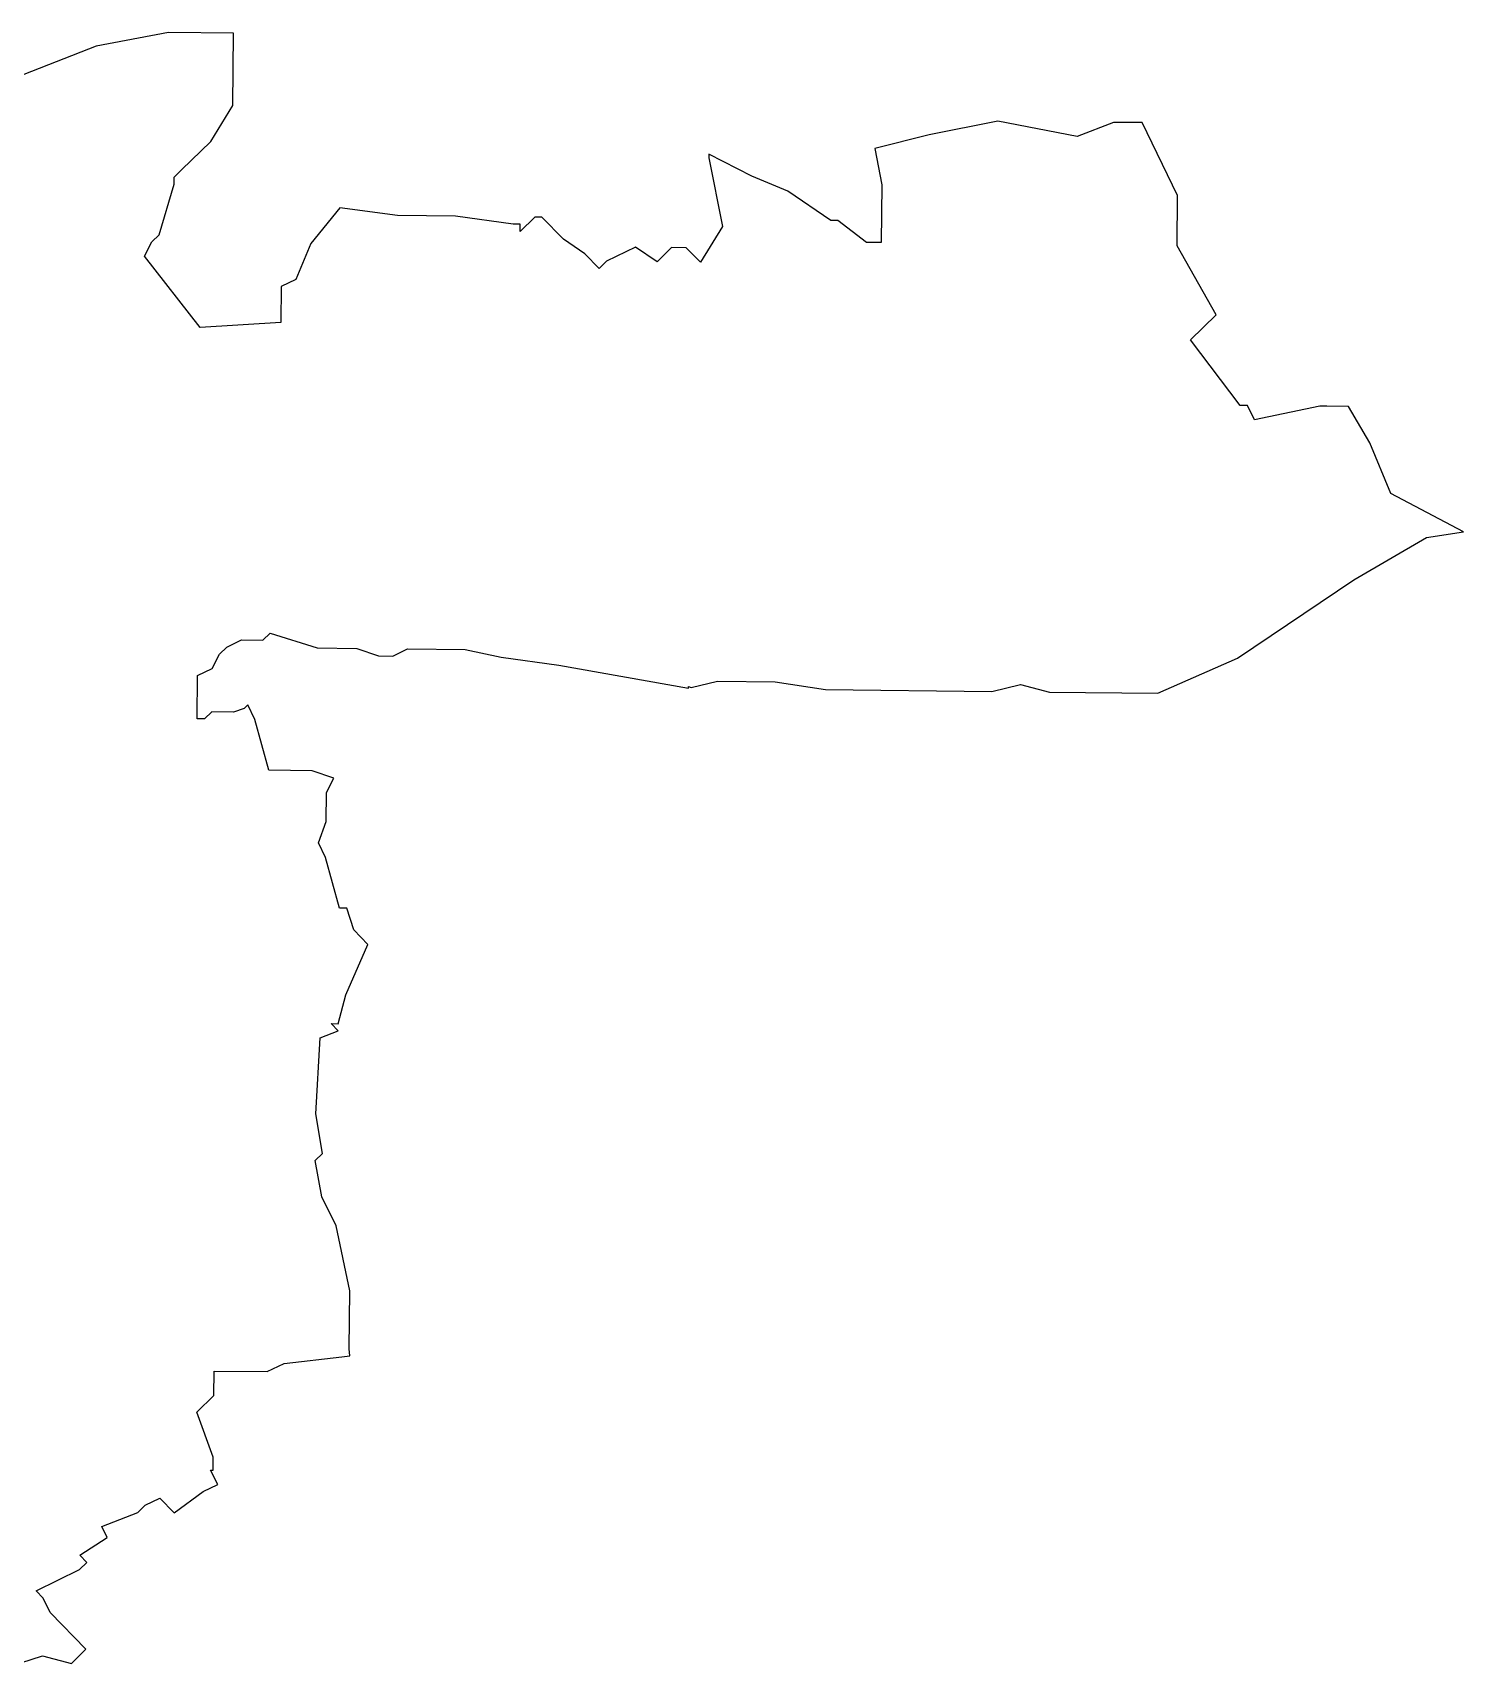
# Model space of a CAD drawing. Header units: metres. Extents: x 334602 to 340119, y 1774171 to 1777652.
# Drawn here: x 337680 to 340119, y 1774386 to 1777166 of the extents above; entities that cross this region are included whole.
import ezdxf

# ---------------------------------------------------------------- set-up
doc = ezdxf.new("R2010")
doc.units = ezdxf.units.M
doc.layers.add('VILLAGE BOUNDRY', color=10, linetype='Continuous')

msp = doc.modelspace()

# ---------------------------------------------------------------- linework, layer by layer
at = {"layer": 'VILLAGE BOUNDRY', "flags": 128}
msp.add_lwpolyline([(337659.4, 1774387), (337696.5, 1774398.9), (337745.6, 1774386), (337770.4, 1774410.3), (337709.6, 1774472.6), (337697.6, 1774497.3), (337685.4, 1774509.8), (337759.6, 1774545.9), (337772.1, 1774558.1), (337759.9, 1774570.5), (337806.4, 1774600.8), (337797.4, 1774619.3), (337859.2, 1774643.3), (337871.6, 1774655.5), (337896.4, 1774667.5), (337920.7, 1774642.6), (337970.3, 1774679), (337995.1, 1774691), (337983, 1774715.7), (337987.1, 1774715.7), (337987.4, 1774737.6), (337959.5, 1774814.5), (337988.5, 1774842.9), (337989, 1774884.4), (338079.3, 1774883.4), (338108.3, 1774897.5), (338206.7, 1774908.7), (338220.5, 1774910.3), (338219.2, 1774922.4), (338220.2, 1775020.9), (338196.9, 1775131.9), (338172.8, 1775181.4), (338161.1, 1775243.1), (338173.6, 1775255.3), (338162.1, 1775322.7), (338169.9, 1775452.4), (338200.5, 1775464.2), (338188.3, 1775476.7), (338200.6, 1775476.5), (338213.5, 1775525.6), (338251.3, 1775611.4), (338227, 1775636.3), (338215.1, 1775673.3), (338202.8, 1775673.4), (338179.1, 1775759.9), (338167, 1775784.6), (338179.8, 1775821.4), (338180.3, 1775870.6), (338192.9, 1775895.1), (338156.1, 1775907.8), (338082.2, 1775908.6), (338058.6, 1775995.1), (338046.5, 1776019.8), (338040.3, 1776013.7), (338021.8, 1776007.8), (337984.9, 1776008.2), (337972.4, 1775996), (337960.1, 1775996.1), (337960.9, 1776070), (337985.7, 1776082), (337998.2, 1776106.5), (338010.7, 1776118.6), (338035.4, 1776130.7), (338072.3, 1776130.3), (338084.8, 1776142.5), (338164.5, 1776117), (338232.2, 1776116.2), (338269, 1776103.5), (338293.6, 1776103.3), (338318.4, 1776115.3), (338416.8, 1776114.2), (338478.2, 1776101.2), (338576.5, 1776087.9), (338797.7, 1776048.5), (338797.7, 1776051.2), (338802.3, 1776049.6), (338847, 1776060.3), (338945.5, 1776059.2), (339031.5, 1776046), (339314.6, 1776042.9), (339363.9, 1776054.6), (339413, 1776041.8), (339597.6, 1776039.8), (339733.7, 1776099.8), (339932.1, 1776233.1), (340056, 1776305.6), (340118.7, 1776315), (339995.3, 1776380.1), (339959.2, 1776466.6), (339923, 1776528.6), (339886.1, 1776529), (339873.8, 1776529.1), (339762.8, 1776505.7), (339750.7, 1776530.5), (339738.4, 1776530.6), (339653.4, 1776642.3), (339697, 1776684.9), (339630.6, 1776802.6), (339631.5, 1776888.5), (339571.3, 1777012.5), (339522.1, 1777013), (339460.3, 1776989.1), (339325.2, 1777015.2), (339208, 1776991.8), (339115.4, 1776968.2), (339127.1, 1776906.5), (339126, 1776808.1), (339101.4, 1776808.3), (339052.5, 1776845.8), (339040.2, 1776845.9), (338966.9, 1776896), (338905.7, 1776921.3), (338832.2, 1776959), (338832.2, 1776952.8), (338855.5, 1776835.7), (338817.9, 1776774.5), (338793.6, 1776799.4), (338768.9, 1776799.7), (338744.1, 1776775.3), (338707.4, 1776800.3), (338657.9, 1776776.3), (338645.5, 1776764.1), (338621.1, 1776789), (338584.5, 1776814), (338547.9, 1776851.3), (338535.6, 1776851.4), (338510.8, 1776827.1), (338510.9, 1776839.4), (338498.6, 1776839.5), (338400.3, 1776852.9), (338301.8, 1776854), (338203.5, 1776867.4), (338153.6, 1776806.4), (338128.3, 1776745.1), (338103.5, 1776733.1), (338102.9, 1776671.6), (337965.4, 1776663.2), (337870.2, 1776784.9), (337882.8, 1776809.4), (337895.3, 1776821.5), (337920.8, 1776907.4), (337921, 1776919.8), (337933.4, 1776931.9), (337983.2, 1776980.6), (338020.8, 1777041.7), (338022.1, 1777164.8), (337911.3, 1777166), (337788, 1777142.7), (337664.4, 1777094.8)], dxfattribs=at)

doc.saveas('drawing.dxf')
